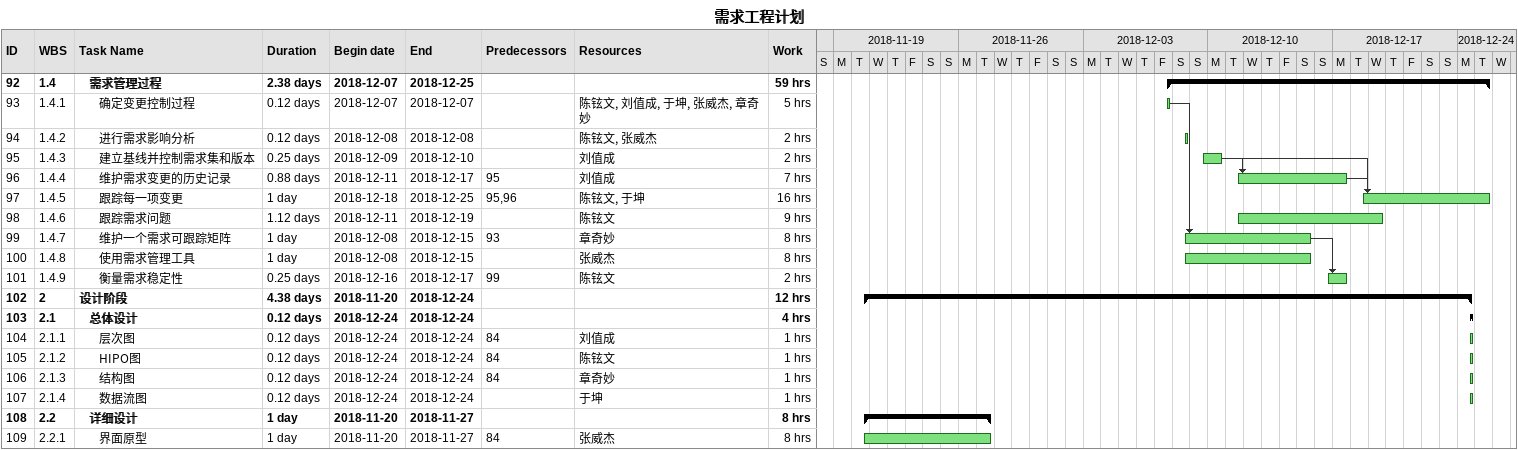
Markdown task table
需求工程计划

| ID | WBS | Task | Duration | Start | Finish | Predecessors | Resources | Work (h) |
|---|---|---|---|---|---|---|---|---|
| 92 | 1.4 | **需求管理过程** | 2.38d | 2018-12-07 | 2018-12-25 |  |  | 59 |
| 93 | 1.4.1 | 确定变更控制过程 | 0.12d | 2018-12-07 | 2018-12-07 |  | 陈铉文, 刘值成, 于坤, 张威杰, 章奇妙 | 5 |
| 94 | 1.4.2 | 进行需求影响分析 | 0.12d | 2018-12-08 | 2018-12-08 |  | 陈铉文, 张威杰 | 2 |
| 95 | 1.4.3 | 建立基线并控制需求集和版本 | 0.25d | 2018-12-09 | 2018-12-10 |  | 刘值成 | 2 |
| 96 | 1.4.4 | 维护需求变更的历史记录 | 0.88d | 2018-12-11 | 2018-12-17 | 95 | 刘值成 | 7 |
| 97 | 1.4.5 | 跟踪每一项变更 | 1d | 2018-12-18 | 2018-12-25 | 95, 96 | 陈铉文, 于坤 | 16 |
| 98 | 1.4.6 | 跟踪需求问题 | 1.12d | 2018-12-11 | 2018-12-19 |  | 陈铉文 | 9 |
| 99 | 1.4.7 | 维护一个需求可跟踪矩阵 | 1d | 2018-12-08 | 2018-12-15 | 93 | 章奇妙 | 8 |
| 100 | 1.4.8 | 使用需求管理工具 | 1d | 2018-12-08 | 2018-12-15 |  | 张威杰 | 8 |
| 101 | 1.4.9 | 衡量需求稳定性 | 0.25d | 2018-12-16 | 2018-12-17 | 99 | 陈铉文 | 2 |
| 102 | 2 | **设计阶段** | 4.38d | 2018-11-20 | 2018-12-24 |  |  | 12 |
| 103 | 2.1 | **总体设计** | 0.12d | 2018-12-24 | 2018-12-24 |  |  | 4 |
| 104 | 2.1.1 | 层次图 | 0.12d | 2018-12-24 | 2018-12-24 | 84 | 刘值成 | 1 |
| 105 | 2.1.2 | HIPO图 | 0.12d | 2018-12-24 | 2018-12-24 | 84 | 陈铉文 | 1 |
| 106 | 2.1.3 | 结构图 | 0.12d | 2018-12-24 | 2018-12-24 | 84 | 章奇妙 | 1 |
| 107 | 2.1.4 | 数据流图 | 0.12d | 2018-12-24 | 2018-12-24 |  | 于坤 | 1 |
| 108 | 2.2 | **详细设计** | 1d | 2018-11-20 | 2018-11-27 |  |  | 8 |
| 109 | 2.2.1 | 界面原型 | 1d | 2018-11-20 | 2018-11-27 | 84 | 张威杰 | 8 |
